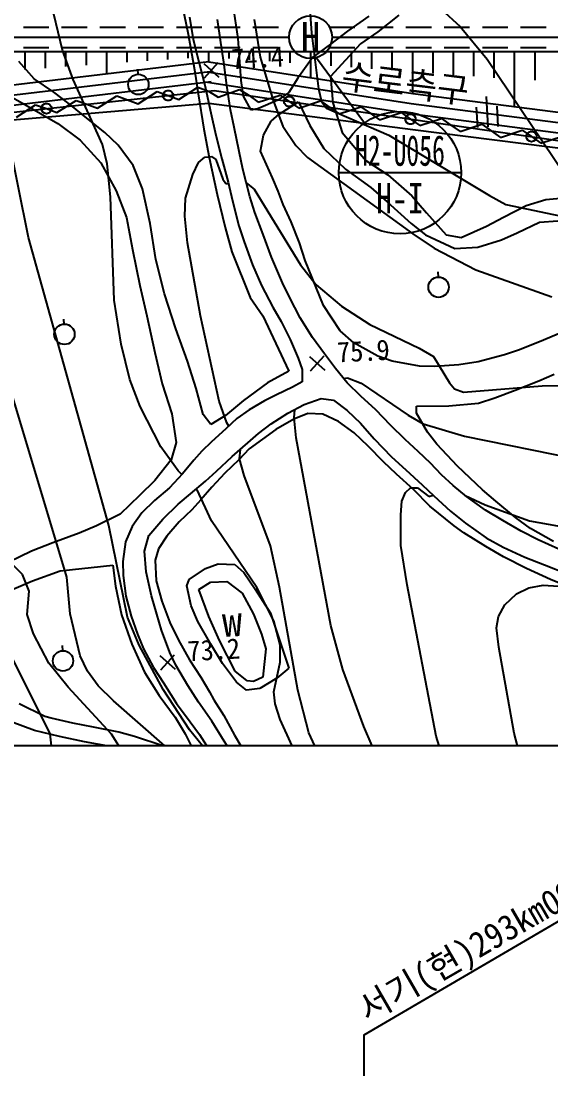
# Model space of a CAD drawing. Header units: millimetres. Extents: x 9574 to 10370, y 1103 to 1809.
# Drawn here: x 9820.1 to 9872, y 1364.9 to 1468.3 of the extents above; entities that cross this region are included whole.
import ezdxf
from ezdxf.enums import TextEntityAlignment as Align
from ezdxf.xclip import XClip

# ---------------------------------------------------------------- set-up
doc = ezdxf.new("R2010")
doc.units = ezdxf.units.MM
doc.header["$LTSCALE"] = 10
doc.header["$MEASUREMENT"] = 0
doc.header["$XCLIPFRAME"] = 2
doc.linetypes.add('HIDDEN', pattern=[0.375, 0.25, -0.125])
for name, color, linetype in [('TN-MANH', 4, 'Continuous'), ('TZ-BASE', 253, 'Continuous'), ('TZ-CABL', 4, 'Continuous'), ('TZ-LEAL', 1, 'Continuous'), ('TZ-LEAT', 3, 'Continuous')]:
    doc.layers.add(name, color=color, linetype=linetype)
doc.layers.add('TX-PAPR', color=2, linetype='Continuous', plot=False)
doc.styles.add('GR', font='GulimChe.ttf')
doc.styles.add('HANA', font='GulimChe.ttf')
doc.styles.add('굴림체', font='GulimChe.ttf')
doc.linetypes.add('ZIGZAG', pattern='A,0.0001,-0.2,[131,ltypeshp.shx,S=0.2,R=0,X=-0.2,Y=0],-0.4,[131,ltypeshp.shx,S=0.2,R=180,X=0.2,Y=0],-0.2', length=0.8001)

# ---------------------------------------------------------------- blocks, each defined once
blk = doc.blocks.new('JD-SDKSDK43SA')
at = {"layer": 'TZ-BASE'}
for p, q in [((187.91, 25.25, 73), (190.09, -5.06, 73)), ((165.65, -6.77, 74), (163.99, 0.23, 74)), ((177.24, -1.52, 75.77), (177.98, -5.2, 75.77)), ((182.89, -5.63, 71.21), (182.5, -3, 71.21)), ((202.8, -2.74, 72), (204.64, -4.44, 72)), ((178.13, -3.54, 72.91), (178.48, -5.73, 72.91)), ((181.2, -6.02, 74.65), (180.86, -3.77, 74.65)), ((184.47, -3.77, 74), (185.05, -7.46, 74)), ((195.71, -3.43, 71.21), (193.62, -4.9, 71.21)), ((198.65, -3.35, 72.42), (196.58, -4.98, 72.42)), ((190.09, -5.06, 73), (190.75, -10.57, 73)), ((193.62, -4.9, 71.21), (191.93, -6.17, 71.21)), ((196.58, -4.98, 72.42), (194.87, -6.14, 72.42)), ((204.64, -4.44, 72), (207.3, -7.64, 72)), ((177.98, -5.2, 75.77), (178.61, -8.71, 75.77)), ((178.48, -5.73, 72.91), (179.06, -8.05, 72.91)), ((181.49, -7.93, 74.65), (181.2, -6.02, 74.65)), ((183.19, -9.73, 71.21), (182.89, -5.63, 71.21)), ((191.93, -6.17, 71.21), (190.2, -7.44, 71.21)), ((194.87, -6.14, 72.42), (191.95, -9.35, 72.42)), ((280, -6.94), (0.01, -6.95)), ((162, -8.66), (162, -6.95)), ((164, -8.52), (164, -6.95)), ((166.71, -9.65, 74), (165.65, -6.77, 74)), ((166, -8.38), (166, -6.95)), ((168, -8.24), (168, -6.95)), ((170, -9.09), (170, -6.95)), ((172, -7.96), (172, -6.95)), ((174, -7.82), (174, -6.95)), ((176, -7.68), (176, -6.95)), ((178, -7.54), (178, -6.95)), ((180, -7.9), (180, -6.95)), ((182, -7.57), (182, -6.95)), ((184, -7.71), (184, -6.95)), ((186, -7.86), (186, -6.95)), ((188, -8.01), (188, -6.95)), ((190, -9.45), (190, -6.95)), ((192, -8.3), (192, -6.95)), ((194, -8.45), (194, -6.95)), ((196, -8.6), (196, -6.94)), ((198, -8.74), (198, -6.94)), ((200, -11.01), (200, -6.94)), ((202, -9.04), (202, -6.94)), ((204, -9.19), (204, -6.94)), ((206, -9.33), (206, -6.94)), ((208, -9.48), (208, -6.94)), ((210, -12.31), (210, -6.94)), ((212, -9.71), (212, -6.94)), ((180, -7.9), (160, -10.29)), ((162.89, -9.59, 75.77), (161.37, -7.87, 75.77)), ((179.06, -8.05, 72.91), (179.63, -10.21, 72.91)), ((179.52, -8.06, 74.42), (181, -9.4, 74.42)), ((179.59, -9.47, 74.42), (180.93, -7.99, 74.42)), ((180, -7.9), (200, -11.01)), ((181.76, -10.22, 74.65), (181.49, -7.93, 74.65)), ((185.05, -7.46, 74), (186.33, -11.71, 74)), ((190.2, -7.44, 71.21), (188.73, -9.5, 71.21)), ((207.3, -7.64, 72), (214.93, -18.95, 72)), ((180.12, -8.89), (160.14, -11.28)), ((173.02, -8.63, 74.18), (173.04, -9.13, 74.18)), ((178.61, -8.71, 75.77), (178.97, -11.06, 75.77)), ((179.85, -8.88), (199.86, -12)), ((162.33, -25.14, 73), (159.27, -10.03, 73)), ((180.24, -9.88), (160.28, -12.27)), ((164.82, -10.89, 75.77), (162.89, -9.59, 75.77)), ((169.57, -16.01, 74), (166.71, -9.65, 74)), ((179.63, -10.21, 72.91), (180.22, -12.9, 72.91)), ((179.69, -9.87), (199.72, -12.99)), ((182.15, -12.62, 74.65), (181.76, -10.22, 74.65)), ((183.42, -11.29, 71.21), (183.19, -9.73, 71.21)), ((188.73, -9.5, 71.21), (187.84, -10.92, 71.21)), ((191.95, -9.35, 72.42), (192.17, -11.92, 72.42)), ((159.53, -10.73, 71.17), (162.65, -12.48, 71.17)), ((166.33, -12.04, 75.77), (164.82, -10.89, 75.77)), ((169.1, -12.47), (170.98, -11.26)), ((170.98, -11.26), (172.03, -11.65)), ((173.08, -12.04), (174.96, -10.83)), ((174.96, -10.83), (176.01, -11.22)), ((176.01, -11.22), (177.06, -11.62)), ((177.06, -11.62), (178.94, -10.41)), ((178.94, -10.41), (179.98, -10.8)), ((178.97, -11.06, 75.77), (179.53, -14.53, 75.77)), ((179.97, -10.78), (180.91, -11.39)), ((180.91, -11.39), (183.01, -10.62)), ((183.01, -10.62), (183.95, -11.23)), ((184.15, -12.65, 71.21), (183.42, -11.29, 71.21)), ((183.95, -11.23), (184.86, -11.87)), ((184.86, -11.87), (186.99, -11.17)), ((187.84, -10.92, 71.21), (186.79, -11.66, 71.21)), ((186.99, -11.17), (187.9, -11.81)), ((190.75, -10.57, 73), (191.05, -11.8, 73)), ((200, -11.01), (220, -13.6)), ((207.22, -11.3, 71.56), (207.38, -14.3, 71.56)), ((180, -12.01), (160, -13.69)), ((180, -12.01), (160, -13.69)), ((161.15, -13.34), (163.03, -12.12)), ((163.03, -12.12), (164.08, -12.5)), ((165.12, -12.89), (167.01, -11.69)), ((168.2, -13.58, 75.77), (166.33, -12.04, 75.77)), ((167.01, -11.69), (168.05, -12.08)), ((168.05, -12.08), (169.1, -12.47)), ((172.03, -11.65), (173.08, -12.04)), ((200, -14.57), (180, -12.01)), ((200, -14.57), (180, -12.01)), ((186.79, -11.66, 71.21), (184.89, -12.48, 71.21)), ((186.33, -11.71, 74), (187.27, -14.21, 74)), ((186.91, -13.05, 73.99), (188.81, -11.84, 73.99)), ((187.9, -11.81), (188.82, -12.45)), ((188.81, -11.84, 73.99), (189.9, -14.16, 73.99)), ((188.82, -12.45), (190.95, -11.74)), ((190.95, -11.74), (191.86, -12.38)), ((191.05, -11.8, 73), (191.55, -12.47, 73)), ((191.86, -12.38), (192.78, -13.02)), ((192.17, -11.92, 72.42), (193.1, -14.85, 72.42)), ((192.78, -13.02), (194.9, -12.32)), ((194.9, -12.32), (195.82, -12.96)), ((199.86, -12), (219.88, -14.6)), ((206.38, -14.35, 71.56), (206.27, -12.35, 71.56)), ((208.38, -14.25, 71.56), (208.27, -12.25, 71.56)), ((162.65, -12.48, 71.17), (165.2, -13.96, 71.17)), ((164.08, -12.5), (165.12, -12.89)), ((180.22, -12.9, 72.91), (180.71, -15.1, 72.91)), ((182.49, -14.33, 74.65), (182.15, -12.62, 74.65)), ((184.89, -12.48, 71.21), (184.15, -12.65, 71.21)), ((186.13, -13.74, 73.99), (186.91, -13.05, 73.99)), ((191.55, -12.47, 73), (197.66, -15.11, 73)), ((195.82, -12.96), (196.74, -13.6)), ((196.74, -13.6), (198.86, -12.89)), ((198.86, -12.89), (199.78, -13.53)), ((199.72, -12.99), (219.76, -15.59)), ((165.2, -13.96, 71.17), (167.41, -15.6, 71.17)), ((169.82, -14.83, 75.77), (168.2, -13.58, 75.77)), ((182.98, -16.72, 74.65), (182.49, -14.33, 74.65)), ((185.37, -15.11, 73.99), (186.13, -13.74, 73.99)), ((187.27, -14.21, 74), (188.54, -16.12, 74)), ((189.9, -14.16, 73.99), (191.29, -16.42, 73.99)), ((199.78, -13.53), (200.7, -14.17)), ((200.7, -14.17), (202.82, -13.47)), ((202.82, -13.47), (203.74, -14.11)), ((203.74, -14.11), (204.66, -14.74)), ((204.66, -14.74), (206.78, -14.04)), ((206.78, -14.04), (207.7, -14.68)), ((171.12, -16.1, 75.77), (169.82, -14.83, 75.77)), ((179.53, -14.53, 75.77), (180.05, -17.31, 75.77)), ((180.71, -15.1, 72.91), (181.3, -17.43, 72.91)), ((185.09, -16.67, 73.99), (185.37, -15.11, 73.99)), ((193.1, -14.85, 72.42), (195.41, -17.58, 72.42)), ((197.66, -15.11, 73), (207.52, -21.03, 73)), ((220, -17.1), (200, -14.57)), ((220, -17.1), (200, -14.57)), ((207.7, -14.68), (208.62, -15.32)), ((208.62, -15.32), (210.74, -14.62)), ((210.74, -14.62), (211.66, -15.25)), ((211.66, -15.25), (212.57, -15.89)), ((212.57, -15.89), (214.7, -15.19)), ((167.41, -15.6, 71.17), (169.43, -17.82, 71.17)), ((170.04, -17.91, 74), (169.57, -16.01, 74)), ((172.59, -18.09, 75.77), (171.12, -16.1, 75.77)), ((188.54, -16.12, 74), (189.68, -17.31, 74)), ((191.29, -16.42, 73.99), (193.41, -18.43, 73.99)), ((179.01, -17.78, 75), (179.61, -17.28, 75)), ((179.61, -17.28, 75), (180.26, -17.2, 75)), ((180.05, -17.31, 75.77), (180.84, -20.93, 75.77)), ((180.26, -17.2, 75), (180.7, -17.48, 75)), ((180.7, -17.48, 75), (181.4, -19.42, 75)), ((181.3, -17.43, 72.91), (181.9, -19.71, 72.91)), ((183.33, -18.43, 74.65), (182.98, -16.72, 74.65)), ((186.25, -19.3, 73.99), (185.09, -16.67, 73.99)), ((189.68, -17.31, 74), (200.01, -24.79, 74)), ((195.41, -17.58, 72.42), (197.55, -18.99, 72.42)), ((169.43, -17.82, 71.17), (170.92, -20.58, 71.17)), ((170.38, -21.16, 74), (170.04, -17.91, 74)), ((173.51, -20.38, 75.77), (172.59, -18.09, 75.77)), ((178.44, -18.97, 75), (179.01, -17.78, 75)), ((184.02, -21.12, 74.65), (183.33, -18.43, 74.65)), ((193.41, -18.43, 73.99), (195.91, -20.25, 73.99)), ((177.73, -21.3, 75), (178.44, -18.97, 75)), ((181.4, -19.42, 75), (181.68, -19.86, 75)), ((186.8, -20.6, 73.99), (186.25, -19.3, 73.99)), ((197.55, -18.99, 72.42), (199.92, -21.05, 72.42)), ((170.92, -20.58, 71.17), (171.93, -23.18, 71.17)), ((174.27, -23.78, 75.77), (173.51, -20.38, 75.77)), ((181.68, -19.86, 75), (181.93, -19.85, 75)), ((181.9, -19.71, 72.91), (182.33, -21.55, 72.91)), ((183.67, -19.77, 75), (183.68, -19.77, 75)), ((183.68, -19.77, 75), (184.44, -20.39, 75)), ((184.44, -20.39, 75), (189, -27.83, 75)), ((187.31, -21.9, 73.99), (186.8, -20.6, 73.99)), ((195.91, -20.25, 73.99), (197.51, -21.65, 73.99)), ((170.73, -31.3, 74), (170.38, -21.16, 74)), ((177.65, -23.05, 75), (177.73, -21.3, 75)), ((180.84, -20.93, 75.77), (181.61, -24.15, 75.77)), ((182.33, -21.55, 72.91), (182.96, -24.01, 72.91)), ((184.51, -22.68, 74.65), (184.02, -21.12, 74.65)), ((197.51, -21.65, 73.99), (199.85, -23.76, 73.99)), ((199.92, -21.05, 72.42), (201.37, -22.71, 72.42)), ((207.52, -21.03, 73), (209.15, -21.9, 73)), ((211.13, -21.99, 72.42), (213.07, -21.42, 72.42)), ((213.07, -21.42, 72.42), (215.56, -21.18, 72.42)), ((185.34, -24.85, 74.65), (184.51, -22.68, 74.65)), ((188.08, -23.62, 73.99), (187.31, -21.9, 73.99)), ((201.37, -22.71, 72.42), (203.29, -24.88, 72.42)), ((208.9, -23.16, 72.42), (211.13, -21.99, 72.42)), ((209.15, -21.9, 73), (215.85, -23.32, 73)), ((171.93, -23.18, 71.17), (172.53, -26.32, 71.17)), ((174.83, -27.29, 75.77), (174.27, -23.78, 75.77)), ((177.91, -25.66, 75), (177.65, -23.05, 75)), ((188.91, -25.66, 73.99), (188.08, -23.62, 73.99)), ((199.85, -23.76, 73.99), (201.25, -24.89, 73.99)), ((207.25, -24.04, 72.42), (208.9, -23.16, 72.42)), ((210.25, -24.7, 73.99), (212.44, -23.65, 73.99)), ((212.44, -23.65, 73.99), (216.28, -23.36, 73.99)), ((181.61, -24.15, 75.77), (182.25, -26.56, 75.77)), ((182.96, -24.01, 72.91), (183.49, -25.58, 72.91)), ((200.01, -24.79, 74), (202.11, -26.19, 74)), ((204.76, -25.14, 72.42), (207.25, -24.04, 72.42)), ((208.7, -25.36, 73.99), (210.25, -24.7, 73.99)), ((170.21, -53.4, 73), (162.33, -25.14, 73)), ((179.2, -32.84, 75), (177.91, -25.66, 75)), ((183.49, -25.58, 72.91), (184.28, -27.84, 72.91)), ((186.17, -27.08, 74.65), (185.34, -24.85, 74.65)), ((189.45, -27.39, 73.99), (188.91, -25.66, 73.99)), ((201.25, -24.89, 73.99), (204.14, -26.23, 73.99)), ((203.29, -24.88, 72.42), (204.76, -25.14, 72.42)), ((206.4, -26.09, 73.99), (208.7, -25.36, 73.99)), ((172.53, -26.32, 71.17), (173.24, -29.85, 71.17)), ((182.25, -26.56, 75.77), (184.06, -31.03, 75.77)), ((202.11, -26.19, 74), (206.19, -28.33, 74)), ((204.14, -26.23, 73.99), (206.4, -26.09, 73.99)), ((175.65, -30.67, 75.77), (174.83, -27.29, 75.77)), ((184.28, -27.84, 72.91), (185.17, -29.84, 72.91)), ((187.23, -29.59, 74.65), (186.17, -27.08, 74.65)), ((189, -27.83, 75), (190.53, -29.79, 75)), ((191.26, -31.81, 73.99), (189.45, -27.39, 73.99)), ((202.46, -28.52, 73.9), (202.49, -29.02, 73.9)), ((206.19, -28.33, 74), (213.64, -30.97, 74)), ((173.24, -29.85, 71.17), (173.92, -32.84, 71.17)), ((185.17, -29.84, 72.91), (186.3, -31.98, 72.91)), ((187.91, -30.99, 74.65), (187.23, -29.59, 74.65)), ((190.53, -29.79, 75), (193.01, -31.89, 75)), ((176.79, -34.1, 75.77), (175.65, -30.67, 75.77)), ((184.06, -31.03, 75.77), (185.31, -32.82, 75.77)), ((188.97, -33.01, 74.65), (187.91, -30.99, 74.65)), ((171.41, -35.6, 74), (170.73, -31.3, 74)), ((186.3, -31.98, 72.91), (187.11, -33.38, 72.91)), ((192.88, -34.3, 73.99), (191.26, -31.81, 73.99)), ((193.01, -31.89, 75), (195.79, -33.68, 75)), ((173.92, -32.84, 71.17), (174.72, -36.43, 71.17)), ((181.01, -41.21, 75), (179.2, -32.84, 75)), ((185.31, -32.82, 75.77), (187.86, -38.26, 75.77)), ((190.18, -34.95, 74.65), (188.97, -33.01, 74.65)), ((165.77, -33.14, 70.89), (165.8, -33.64, 70.89)), ((177.93, -37.27, 75.77), (176.79, -34.1, 75.77)), ((187.11, -33.38, 72.91), (188, -35.16, 72.91)), ((195.79, -33.68, 75), (200.65, -35.99, 75)), ((188, -35.16, 72.91), (188.77, -36.97, 72.91)), ((191.34, -36.56, 74.65), (190.18, -34.95, 74.65)), ((194.22, -35.49, 73.99), (192.88, -34.3, 73.99)), ((214.31, -34.59, 73.99), (212.82, -35.23, 73.99)), ((172.28, -39.06, 74), (171.41, -35.6, 74)), ((196.57, -36.77, 73.99), (194.22, -35.49, 73.99)), ((200.65, -35.99, 75), (202.03, -36.82, 75)), ((210.46, -36.17, 73.99), (208.99, -36.66, 73.99)), ((212.82, -35.23, 73.99), (210.46, -36.17, 73.99)), ((174.72, -36.43, 71.17), (175.45, -39.49, 71.17)), ((188.77, -36.97, 72.91), (189.17, -38.1, 72.91)), ((189.89, -36.83, 75.88), (191.38, -38.17, 75.88)), ((189.97, -38.24, 75.88), (191.31, -36.76, 75.88)), ((192.43, -37.99, 74.65), (191.34, -36.56, 74.65)), ((198, -37.27, 73.99), (196.57, -36.77, 73.99)), ((202.03, -36.82, 75), (203.6, -39.41, 75)), ((208.99, -36.66, 73.99), (206.43, -37.33, 73.99)), ((166.09, -58.45, 72), (159.75, -37.32, 72)), ((178.77, -39.96, 75.77), (177.93, -37.27, 75.77)), ((187.86, -38.26, 75.77), (185.76, -39.41, 75.77)), ((189.17, -38.1, 72.91), (189.16, -39.3, 72.91)), ((193.59, -39.4, 74.65), (192.43, -37.99, 74.65)), ((200.68, -37.78, 73.99), (198, -37.27, 73.99)), ((202.17, -37.8, 73.99), (200.68, -37.78, 73.99)), ((204.53, -37.63, 73.99), (202.17, -37.8, 73.99)), ((206.43, -37.33, 73.99), (204.53, -37.63, 73.99)), ((173.29, -41.71, 74), (172.28, -39.06, 74)), ((189.16, -39.3, 72.91), (188.2, -39.84, 72.91)), ((193.25, -38.98, 76), (193.61, -38.91, 76)), ((193.61, -38.91, 76), (194.96, -39.44, 76)), ((210.05, -40.13, 74.91), (212.37, -39.19, 74.91)), ((212.37, -39.19, 74.91), (213.88, -38.55, 74.91)), ((175.45, -39.49, 71.17), (176.38, -42.43, 71.17)), ((179.44, -42.52, 75.77), (178.77, -39.96, 75.77)), ((185.76, -39.41, 75.77), (183.4, -41.15, 75.77)), ((188.2, -39.84, 72.91), (186.63, -40.57, 72.91)), ((194.91, -40.7, 74.65), (193.59, -39.4, 74.65)), ((194.96, -39.44, 76), (199.56, -42.56, 76)), ((203.6, -39.41, 75), (204.09, -39.98, 75)), ((204.09, -39.98, 75), (204.99, -40.31, 75)), ((204.99, -40.31, 75), (212.7, -39.71, 75)), ((208.07, -40.87, 74.91), (210.05, -40.13, 74.91)), ((212.7, -39.71, 75), (215.97, -39.66, 75)), ((181.79, -43.33, 75), (181.01, -41.21, 75)), ((183.4, -41.15, 75.77), (181.63, -42.59, 75.77)), ((185.47, -41.18, 72.91), (183.96, -42.06, 72.91)), ((186.63, -40.57, 72.91), (185.47, -41.18, 72.91)), ((189.37, -41.53, 83.7), (191.03, -40.93, 83.7)), ((191.03, -40.93, 83.7), (192.24, -41.11, 83.7)), ((192.24, -41.11, 83.7), (193.59, -42.11, 83.7)), ((196.39, -42.04, 74.65), (194.91, -40.7, 74.65)), ((203.53, -41.66, 74.91), (206.45, -41.39, 74.91)), ((206.45, -41.39, 74.91), (208.07, -40.87, 74.91)), ((175.29, -45.67, 74), (173.29, -41.71, 74)), ((183.96, -42.06, 72.91), (182.76, -42.91, 72.91)), ((186.13, -43.42, 83.7), (187.77, -42.37, 83.7)), ((187.77, -42.37, 83.7), (189.37, -41.53, 83.7)), ((189.73, -42.4, 78.97), (188.35, -42.96, 78.97)), ((188.38, -42.83, 76), (188.44, -42.02, 76)), ((191.18, -42.49, 78.97), (189.73, -42.4, 78.97)), ((193.59, -42.11, 83.7), (194.89, -43.37, 83.7)), ((197.84, -43.55, 74.65), (196.39, -42.04, 74.65)), ((200.37, -42.38, 74.91), (200.38, -41.7, 74.91)), ((201.45, -44.25, 74.91), (200.37, -42.38, 74.91)), ((200.38, -41.7, 74.91), (203.53, -41.66, 74.91)), ((176.38, -42.43, 71.17), (176.82, -45.25, 71.17)), ((180.2, -43.49, 75.77), (179.44, -42.52, 75.77)), ((181.63, -42.59, 75.77), (180.2, -43.49, 75.77)), ((182.76, -42.91, 72.91), (181.69, -43.92, 72.91)), ((181.98, -43.65, 75), (181.79, -43.33, 75)), ((184.88, -44.38, 83.7), (186.13, -43.42, 83.7)), ((188.35, -42.96, 78.97), (186.57, -43.97, 78.97)), ((188.56, -44.8, 76), (188.38, -42.83, 76)), ((192.74, -43.21, 78.97), (191.18, -42.49, 78.97)), ((194.25, -44.31, 78.97), (192.74, -43.21, 78.97)), ((194.89, -43.37, 83.7), (196.22, -44.88, 83.7)), ((199.56, -42.56, 76), (201.04, -43.43, 76)), ((201.04, -43.43, 76), (205.08, -44.63, 76)), ((181.69, -43.92, 72.91), (180.28, -45.18, 72.91)), ((182.3, -46.64, 83.7), (184.88, -44.38, 83.7)), ((186.57, -43.97, 78.97), (183.98, -45.86, 78.97)), ((195.62, -45.6, 78.97), (194.25, -44.31, 78.97)), ((199.26, -44.95, 74.65), (197.84, -43.55, 74.65)), ((202.38, -45.41, 74.91), (201.45, -44.25, 74.91)), ((176.82, -45.25, 71.17), (176.31, -46.96, 71.17)), ((180.28, -45.18, 72.91), (179.32, -46.09, 72.91)), ((191.97, -63.19, 76), (188.56, -44.8, 76)), ((196.22, -44.88, 83.7), (197.92, -46.66, 83.7)), ((200.53, -46.14, 74.65), (199.26, -44.95, 74.65)), ((204.4, -47.57, 74.91), (202.38, -45.41, 74.91)), ((205.08, -44.63, 76), (220.11, -47.69, 76)), ((177.01, -48.03, 74), (175.29, -45.67, 74)), ((179.32, -46.09, 72.91), (178.55, -46.99, 72.91)), ((183.98, -45.86, 78.97), (182.95, -46.96, 78.97)), ((183.03, -46.86, 75), (183.1, -45.93, 75)), ((197.14, -47.15, 78.97), (195.62, -45.6, 78.97)), ((201.75, -47.29, 74.65), (200.53, -46.14, 74.65)), ((176.31, -46.96, 71.17), (174.73, -48.98, 71.17)), ((178.55, -46.99, 72.91), (177.42, -48.33, 72.91)), ((180.77, -48.07, 83.7), (182.3, -46.64, 83.7)), ((182.95, -46.96, 78.97), (181.59, -48.25, 78.97)), ((183.48, -48.48, 75), (183.03, -46.86, 75)), ((198.4, -48.35, 78.97), (197.14, -47.15, 78.97)), ((197.92, -46.66, 83.7), (199.33, -47.94, 83.7)), ((202.83, -48.43, 74.65), (201.75, -47.29, 74.65)), ((206.84, -49.89, 74.91), (204.4, -47.57, 74.91)), ((177.42, -48.33, 72.91), (176.14, -49.7, 72.91)), ((177.37, -48.39, 74), (177.01, -48.03, 74)), ((179.7, -49.05, 83.7), (180.77, -48.07, 83.7)), ((181.59, -48.25, 78.97), (180.29, -49.63, 78.97)), ((186.07, -55.39, 75), (183.48, -48.48, 75)), ((200.07, -49.87, 78.97), (198.4, -48.35, 78.97)), ((199.33, -47.94, 83.7), (200.92, -49.42, 83.7)), ((203.97, -49.47, 74.65), (202.83, -48.43, 74.65)), ((174.73, -48.98, 71.17), (173.2, -50.44, 71.17)), ((178.22, -50.29, 83.7), (179.7, -49.05, 83.7)), ((180.29, -49.63, 78.97), (179.23, -50.89, 78.97)), ((200.92, -49.42, 83.7), (202.06, -50.47, 83.7)), ((205.27, -50.55, 74.65), (203.97, -49.47, 74.65)), ((173.2, -50.44, 71.17), (171.33, -52.3, 71.17)), ((176.14, -49.7, 72.91), (174.67, -50.94, 72.91)), ((177.02, -51.29, 83.7), (178.22, -50.29, 83.7)), ((178.88, -49.91, 74), (178.78, -49.82, 74)), ((180.28, -52.94, 74), (178.88, -49.91, 74)), ((198.95, -51.01, 77), (199.31, -50.15, 77)), ((199.31, -50.15, 77), (199.8, -49.71, 77)), ((199.8, -49.71, 77), (200.48, -49.69, 77)), ((201.68, -51.49, 78.97), (200.07, -49.87, 78.97)), ((200.48, -49.69, 77), (201.57, -50.55, 77)), ((201.57, -50.55, 77), (202, -50.41, 77)), ((202.06, -50.47, 83.7), (203.72, -51.99, 83.7)), ((205.15, -50.46, 77), (207.11, -51.37, 77)), ((207.13, -51.88, 74.65), (205.27, -50.55, 74.65)), ((208.14, -51.02, 74.91), (206.84, -49.89, 74.91)), ((174.67, -50.94, 72.91), (173.43, -52.15, 72.91)), ((175.49, -52.79, 83.7), (177.02, -51.29, 83.7)), ((179.23, -50.89, 78.97), (178.35, -51.85, 78.97)), ((198.83, -52.35, 77), (198.95, -51.01, 77)), ((204.08, -53.42, 78.97), (201.68, -51.49, 78.97)), ((207.11, -51.37, 77), (211.44, -52.95, 77)), ((210.07, -52.6, 74.91), (208.14, -51.02, 74.91)), ((171.33, -52.3, 71.17), (169, -53.43, 71.17)), ((173.43, -52.15, 72.91), (172.48, -53.49, 72.91)), ((178.35, -51.85, 78.97), (177.11, -53.05, 78.97)), ((198.84, -55.37, 77), (198.83, -52.35, 77)), ((203.72, -51.99, 83.7), (205.19, -53.16, 83.7)), ((208.83, -52.89, 74.65), (207.13, -51.88, 74.65)), ((211.56, -53.68, 74.91), (210.07, -52.6, 74.91)), ((169, -53.43, 71.17), (167.28, -54.16, 71.17)), ((172.02, -62.38, 73), (170.21, -53.4, 73)), ((172.48, -53.49, 72.91), (171.83, -54.99, 72.91)), ((174.14, -54.37, 83.7), (175.49, -52.79, 83.7)), ((177.11, -53.05, 78.97), (175.88, -54.43, 78.97)), ((184.73, -59.47, 74), (180.28, -52.94, 74)), ((205, -54.11, 78.97), (204.08, -53.42, 78.97)), ((205.19, -53.16, 83.7), (207.22, -54.59, 83.7)), ((210.65, -53.96, 74.65), (208.83, -52.89, 74.65)), ((211.44, -52.95, 77), (226.21, -55.58, 77)), ((213.81, -54.98, 74.91), (211.56, -53.68, 74.91)), ((161.74, -58.21, 71), (157.5, -53.99, 71)), ((167.28, -54.16, 71.17), (164.7, -55.09, 71.17)), ((173.71, -55.93, 83.7), (174.14, -54.37, 83.7)), ((175.88, -54.43, 78.97), (175.07, -55.68, 78.97)), ((207.18, -55.47, 78.97), (205, -54.11, 78.97)), ((207.22, -54.59, 83.7), (208.88, -55.51, 83.7)), ((212.3, -54.8, 74.65), (210.65, -53.96, 74.65)), ((214.32, -55.72, 74.65), (212.3, -54.8, 74.65)), ((164.7, -55.09, 71.17), (162.63, -55.9, 71.17)), ((171.83, -54.99, 72.91), (171.58, -56.93, 72.91)), ((175.07, -55.68, 78.97), (174.76, -56.81, 78.97)), ((186.94, -59.46, 75), (186.07, -55.39, 75)), ((199.47, -59.22, 77), (198.84, -55.37, 77)), ((208.9, -56.46, 78.97), (207.18, -55.47, 78.97)), ((208.88, -55.51, 83.7), (210.99, -56.49, 83.7)), ((162.63, -55.9, 71.17), (160.41, -56.99, 71.17)), ((173.86, -57.95, 83.7), (173.71, -55.93, 83.7)), ((174.76, -56.81, 78.97), (174.85, -58.82, 78.97)), ((211.15, -57.62, 78.97), (208.9, -56.46, 78.97)), ((210.99, -56.49, 83.7), (212.92, -57.26, 83.7)), ((162.73, -58.84, 72.48), (165.44, -57.84, 72.48)), ((165.44, -57.84, 72.48), (170.6, -57.28, 72.48)), ((170.6, -57.28, 72.48), (170.85, -59.36, 72.48)), ((171.58, -56.93, 72.91), (171.62, -58.31, 72.91)), ((178.08, -58.68, 73.9), (179.7, -57.62, 73.9)), ((179.7, -57.62, 73.9), (180.94, -57.16, 73.9)), ((180.94, -57.16, 73.9), (182.55, -57.21, 73.9)), ((182.55, -57.21, 73.9), (183.43, -58, 73.9)), ((213.52, -58.68, 78.97), (211.15, -57.62, 78.97)), ((212.92, -57.26, 83.7), (215.25, -58.16, 83.7)), ((160.65, -59.71, 72.48), (162.73, -58.84, 72.48)), ((162.4, -59.83, 71), (161.74, -58.21, 71)), ((166.42, -62.07, 72), (166.09, -58.45, 72)), ((171.62, -58.31, 72.91), (171.86, -60.32, 72.91)), ((174.4, -60.3, 83.7), (173.86, -57.95, 83.7)), ((174.85, -58.82, 78.97), (175.4, -60.83, 78.97)), ((177.86, -59.33, 73.9), (178.08, -58.68, 73.9)), ((179.03, -59.68, 72.61), (180.19, -58.97, 72.61)), ((180.19, -58.97, 72.61), (181.76, -58.9, 72.61)), ((181.76, -58.9, 72.61), (183.27, -60.05, 72.61)), ((183.43, -58, 73.9), (184.57, -59.63, 73.9)), ((215.45, -59.47, 78.97), (213.52, -58.68, 78.97)), ((162.21, -62.12, 71), (162.4, -59.83, 71)), ((170.85, -59.36, 72.48), (171.46, -62.16, 72.48)), ((178.29, -61.29, 73.9), (177.86, -59.33, 73.9)), ((180.02, -62.32, 72.61), (179.03, -59.68, 72.61)), ((184.57, -59.63, 73.9), (186.07, -62.01, 73.9)), ((186.37, -62.76, 74), (184.73, -59.47, 74)), ((188.73, -69.55, 75), (186.94, -59.46, 75)), ((202.31, -74.06, 77), (199.47, -59.22, 77)), ((210.19, -60.1, 78), (211.4, -59.51, 78)), ((211.4, -59.51, 78), (212.81, -59.25, 78)), ((212.81, -59.25, 78), (215.79, -59.45, 78)), ((171.86, -60.32, 72.91), (172.39, -62.28, 72.91)), ((174.9, -62.11, 83.7), (174.4, -60.3, 83.7)), ((175.4, -60.83, 78.97), (176.19, -62.92, 78.97)), ((183.27, -60.05, 72.61), (184.38, -62.08, 72.61)), ((209.03, -61.17, 78), (210.19, -60.1, 78)), ((167.4, -66.17, 72), (166.42, -62.07, 72)), ((178.93, -62.82, 73.9), (178.29, -61.29, 73.9)), ((184.38, -62.08, 72.61), (185.18, -64.04, 72.61)), ((186.07, -62.01, 73.9), (187.87, -67.38, 73.9)), ((208.4, -62.33, 78), (209.03, -61.17, 78)), ((162.81, -64.02, 71), (162.21, -62.12, 71)), ((171.46, -62.16, 72.48), (172.46, -65.03, 72.48)), ((173.18, -65.13, 73), (172.02, -62.38, 73)), ((172.39, -62.28, 72.91), (173.01, -64.07, 72.91)), ((175.37, -63.65, 83.7), (174.9, -62.11, 83.7)), ((176.19, -62.92, 78.97), (177.03, -64.66, 78.97)), ((180.2, -65.05, 73.9), (178.93, -62.82, 73.9)), ((181.07, -64.68, 72.61), (180.02, -62.32, 72.61)), ((187.01, -65.09, 74), (186.37, -62.76, 74)), ((208.23, -63.42, 78), (208.4, -62.33, 78)), ((164.33, -66.89, 71), (162.81, -64.02, 71)), ((173.01, -64.07, 72.91), (173.59, -65.5, 72.91)), ((176.18, -65.84, 83.7), (175.37, -63.65, 83.7)), ((185.18, -64.04, 72.61), (185.6, -65.49, 72.61)), ((193.15, -67.52, 76), (191.97, -63.19, 76)), ((208.44, -65.33, 78), (208.23, -63.42, 78)), ((165.63, -65.18, 70.89), (165.65, -65.68, 70.89)), ((172.46, -65.03, 72.48), (173.71, -67.77, 72.48)), ((175.54, -69.5, 73), (173.18, -65.13, 73)), ((177.03, -64.66, 78.97), (178.13, -66.56, 78.97)), ((181.34, -66.93, 73.9), (180.2, -65.05, 73.9)), ((182.59, -67.69, 72.61), (181.07, -64.68, 72.61)), ((187.01, -66.8, 74), (187.01, -65.09, 74)), ((164.46, -73.83, 70), (160.46, -65.81, 70)), ((168.12, -67.7, 72), (167.4, -66.17, 72)), ((173.59, -65.5, 72.91), (174.58, -67.34, 72.91)), ((175.22, -66.14, 73.23), (176.71, -67.48, 73.23)), ((175.3, -67.56, 73.23), (176.63, -66.07, 73.23)), ((176.79, -67.09, 83.7), (176.18, -65.84, 83.7)), ((185.6, -65.49, 72.61), (185.29, -68.27, 72.61)), ((209.95, -73.77, 78), (208.44, -65.33, 78)), ((166.21, -69.24, 71), (164.33, -66.89, 71)), ((177.94, -69.1, 83.7), (176.79, -67.09, 83.7)), ((178.13, -66.56, 78.97), (179.23, -68.28, 78.97)), ((182.74, -68.76, 73.9), (181.34, -66.93, 73.9)), ((186.39, -69.7, 74), (187.01, -66.8, 74)), ((169.16, -69.13, 72), (168.12, -67.7, 72)), ((173.71, -67.77, 72.48), (175.15, -70.06, 72.48)), ((174.58, -67.34, 72.91), (175.57, -68.84, 72.91)), ((179.23, -68.28, 78.97), (180.08, -69.71, 78.97)), ((183.77, -68.65, 72.61), (182.59, -67.69, 72.61)), ((185.29, -68.27, 72.61), (184.4, -68.7, 72.61)), ((187.87, -67.38, 73.9), (186.67, -68.38, 73.9)), ((195.2, -73.13, 76), (193.15, -67.52, 76)), ((170.47, -73.86, 71), (166.21, -69.24, 71)), ((170.65, -70.59, 72), (169.16, -69.13, 72)), ((175.57, -68.84, 72.91), (176.84, -70.85, 72.91)), ((179.01, -70.73, 83.7), (177.94, -69.1, 83.7)), ((183.71, -69.56, 73.9), (182.74, -68.76, 73.9)), ((184.4, -68.7, 72.61), (183.77, -68.65, 72.61)), ((186.67, -68.38, 73.9), (185.02, -69.39, 73.9)), ((175.15, -70.06, 72.48), (176.71, -72.21, 72.48)), ((178.12, -73.44, 73), (175.54, -69.5, 73)), ((180.08, -69.71, 78.97), (180.51, -70.5, 78.97)), ((185.02, -69.39, 73.9), (183.71, -69.56, 73.9)), ((186.51, -70.9, 74), (186.39, -69.7, 74)), ((189.83, -73.72, 75), (188.73, -69.55, 75)), ((163.92, -72.13, 72.48), (161.41, -70.89, 72.48)), ((178.05, -77.05, 72), (170.65, -70.59, 72)), ((176.84, -70.85, 72.91), (178.18, -72.64, 72.91)), ((180.31, -72.59, 83.7), (179.01, -70.73, 83.7)), ((180.51, -70.5, 78.97), (181.47, -72.02, 78.97)), ((187.02, -72.43, 74), (186.51, -70.9, 74)), ((164.54, -72.31, 72.48), (163.92, -72.13, 72.48)), ((166.66, -72.79, 72.48), (164.54, -72.31, 72.48)), ((176.71, -72.21, 72.48), (177.69, -73.82, 72.48)), ((181.47, -72.02, 78.97), (182.53, -73.97, 78.97)), ((188.32, -75.28, 74), (187.02, -72.43, 74)), ((162.9, -73.51, 63.78), (160.64, -72.67, 63.78)), ((168.69, -73.19, 72.48), (166.66, -72.79, 72.48)), ((171.18, -73.66, 72.48), (168.69, -73.19, 72.48)), ((180.14, -75.94, 73), (178.12, -73.44, 73)), ((178.18, -72.64, 72.91), (179.11, -73.89, 72.91)), ((181.52, -74.54, 83.7), (180.31, -72.59, 83.7)), ((197.56, -78.44, 76), (195.2, -73.13, 76)), ((165.38, -74.09, 63.78), (162.9, -73.51, 63.78)), ((164.65, -75.46, 70), (164.46, -73.83, 70)), ((167.83, -74.61, 63.78), (165.38, -74.09, 63.78)), ((171.41, -75.39, 71), (170.47, -73.86, 71)), ((172.72, -74.1, 72.48), (171.18, -73.66, 72.48)), ((176.59, -75.35, 72.48), (172.72, -74.1, 72.48)), ((177.69, -73.82, 72.48), (178.42, -75.3, 72.48)), ((179.11, -73.89, 72.91), (179.79, -74.97, 72.91)), ((182.53, -73.97, 78.97), (183.86, -76.17, 78.97)), ((191.09, -76.52, 75), (189.83, -73.72, 75)), ((203.44, -77.8, 77), (202.31, -74.06, 77)), ((211.21, -78.39, 78), (209.95, -73.77, 78)), ((170.66, -75.12, 63.78), (167.83, -74.61, 63.78)), ((179.79, -74.97, 72.91), (180.47, -76.26, 72.91)), ((182.66, -76.31, 83.7), (181.52, -74.54, 83.7))]:
    blk.add_line(p, q, dxfattribs=at)
at = {"layer": 'TZ-BASE', "ltscale": 0.2}
for p, q in [((160.88, -12.85), (180.54, -10.74)), ((180.54, -10.74), (220.21, -16.5))]:
    blk.add_line(p, q, dxfattribs=at)
at = {"layer": 'TZ-BASE'}
for centre, radius in [((173.1, -10.13, 74.18), 1), ((176.01, -11.22), 0.5), ((187.9, -11.81), 0.5), ((164.08, -12.5), 0.5), ((199.78, -13.53), 0.5), ((211.66, -15.25), 0.5), ((202.54, -30.02, 73.9), 1), ((165.85, -34.64, 70.89), 1), ((165.71, -66.68, 70.89), 1)]:
    blk.add_circle(centre, radius, dxfattribs=at)
at = {"layer": 'TZ-BASE', "style": 'HANA'}
for s, height, rotation, p in [('74.4', 2, 2.9893, (182.26, -8.63, 74.42)), ('수로측구', 2.5, 352.9534, (192.91, -10.48)), ('75.9', 2, 2.9893, (192.63, -37.4, 75.88)), ('w', 3, 2.9893, (181.4, -64.33, 75)), ('73.2', 2, 2.9893, (177.96, -66.71, 73.23))]:
    blk.add_text(s, height=height, rotation=rotation, dxfattribs=at).set_placement(p)

msp = doc.modelspace()

# ---------------------------------------------------------------- linework, layer by layer
at = {"layer": 'TN-MANH'}
msp.add_circle((9848.46, 1466.76, -59.38), 2.1, dxfattribs=at)
at = {"layer": 'TX-PAPR', "elevation": -59.38, "flags": 128}
msp.add_lwpolyline([(9658.44, 1547.26), (10358.47, 1547.26), (10358.47, 1397.26), (9658.51, 1397.26), (9658.44, 1547.26)], dxfattribs=at)
at = {"layer": 'TZ-BASE'}
for p, q in [((9849.03, 1464.74, -59.38), (9853.76, 1458.37, -59.38)), ((9863.23, 1453.47, -59.38), (9851.23, 1453.47, -59.38))]:
    msp.add_line(p, q, dxfattribs=at)
msp.add_circle((9857.23, 1453.47, -59.38), 6, dxfattribs=at)
at = {"layer": 'TZ-CABL', "linetype": 'HIDDEN', "elevation": -59.38}
for points in [[(9700.3, 1467.76), (9846.61, 1467.76)], [(9850.3, 1467.76), (9996.61, 1467.76)], [(9700.55, 1466.76), (9846.36, 1466.76)], [(9850.56, 1466.76), (9996.35, 1466.76)], [(9700.3, 1465.76), (9846.61, 1465.76)], [(9850.3, 1465.76), (9996.61, 1465.76)]]:
    msp.add_lwpolyline(points, dxfattribs=at)
at = {"layer": 'TZ-CABL', "linetype": 'ZIGZAG', "ltscale": 0.5, "elevation": -59.38}
for points in [[(9700.55, 1466.76), (9846.36, 1466.76)], [(9850.56, 1466.76), (9996.35, 1466.76)]]:
    msp.add_lwpolyline(points, dxfattribs=at)
at = {"layer": 'TZ-LEAL'}
msp.add_lwpolyline([(9881.07, 1384.9), (9853.68, 1368.87), (9853.68, 1364.87)], dxfattribs=at)

# ---------------------------------------------------------------- block references
at = {"layer": 'TZ-BASE'}
ref = msp.add_blockref('JD-SDKSDK43SA', (9658.47, 1472.26, -59.38), dxfattribs=at)
XClip(ref).set_block_clipping_path([(-0.0310036678, 75), (699.9999999929, 75.0000000632), (699.9999999987, -74.9999999368), (0.0310036678, -75)])

# ---------------------------------------------------------------- texts
at = {"layer": 'TN-MANH', "linetype": 'ByBlock', "style": 'GR'}
msp.add_text('H', height=3, dxfattribs=at).set_placement((9848.46, 1466.76, -59.38), align=Align.MIDDLE)
at = {"layer": 'TZ-BASE', "style": 'GR'}
for s, width, p in [('H2-U056', 0.65, (9857.22, 1455.63, -59.38)), ('H-I', 0.8, (9857.22, 1450.97, -59.38))]:
    msp.add_text(s, height=3, dxfattribs=dict(at, width=width)).set_placement(p, align=Align.MIDDLE)
at = {"layer": 'TZ-LEAT', "style": '굴림체'}
msp.add_text('서기(현)293km090.00', height=2.5, rotation=30, dxfattribs=at).set_placement((9867.18, 1377.66), align=Align.CENTER)

doc.saveas('drawing.dxf')
